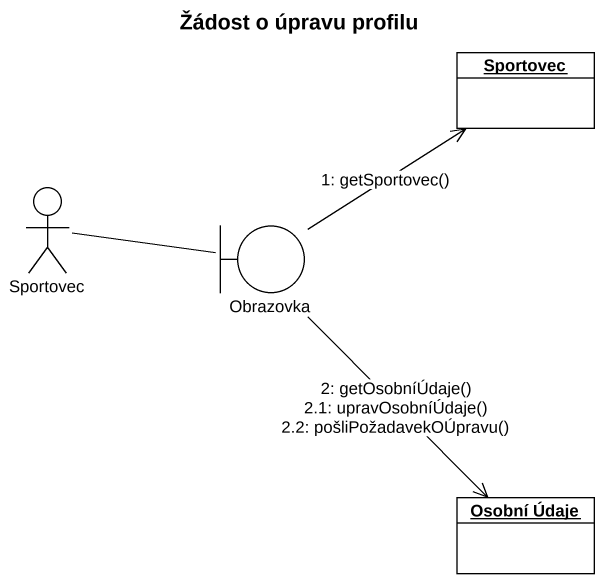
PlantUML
@startuml
title Žádost o úpravu profilu
allowmixing
hide circle
hide empty members
object Sportovec
actor "Sportovec" as Sportovec_2
boundary Obrazovka
object "Osobní Údaje" as Osobní_Údaje
Sportovec_2 -right- Obrazovka
Obrazovka -up-> Sportovec : 1: getSportovec()
Obrazovka --> Osobní_Údaje : 2: getOsobníÚdaje()\n2.1: upravOsobníÚdaje()\n2.2: pošliPožadavekOÚpravu()
@enduml
